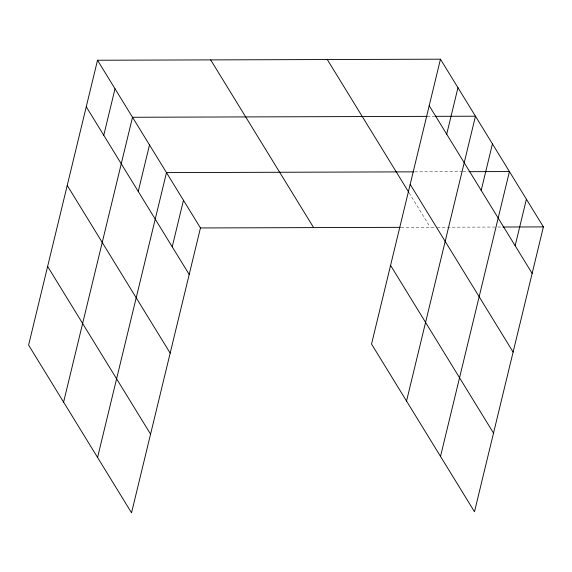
<?xml version="1.0" encoding="UTF-8"?>
<svg xmlns="http://www.w3.org/2000/svg" width="572" height="572" viewBox="0 0 572 572"><rect width="100%" height="100%" fill="white"/><g stroke="black" fill="none" stroke-linecap="round" stroke-linejoin="round"><path stroke-width="0.43" stroke-dasharray="2.86 2.15" d="M427.205 116.359L434.227 116.338M414.679 171.843L462.054 171.7M462.934 171.7L468.196 171.679M401.079 227.334L436.372 227.227M437.244 227.227L496.904 227.041M497.783 227.034L503.045 227.02M409.109 192.843L430.23 227.248"/><path stroke-width="0.86" d="M97.512 60.246L28.6 345.102L131.539 512.812L200.457 227.956L97.512 60.246L440.461 59.188L543.4 226.898L474.488 511.754L371.543 344.044L440.461 59.188M103.761 135.278L115.015 88.76M63.599 402.123L132.511 117.267L427.205 116.359M138.245 191.456L149.499 144.938M97.569 457.464L166.488 172.615L413.806 171.85M172.215 246.804L183.469 200.286M446.703 134.22L457.957 87.702M406.542 401.065L475.461 116.209L435.106 116.338M481.188 190.397L492.442 143.879M440.519 456.406L509.43 171.557L469.076 171.679M515.158 245.745L526.412 199.228M200.457 227.956L400.193 227.341M503.045 227.02L543.4 226.898M429.207 105.706L532.146 273.416M410.174 184.356L513.12 352.066M327.284 59.538L408.651 192.099M390.576 265.394L493.514 433.097M210.682 59.903L313.628 227.606M86.258 106.764L189.203 274.474M67.231 185.414L170.17 353.124M47.626 266.452L150.572 434.155"/></g></svg>
